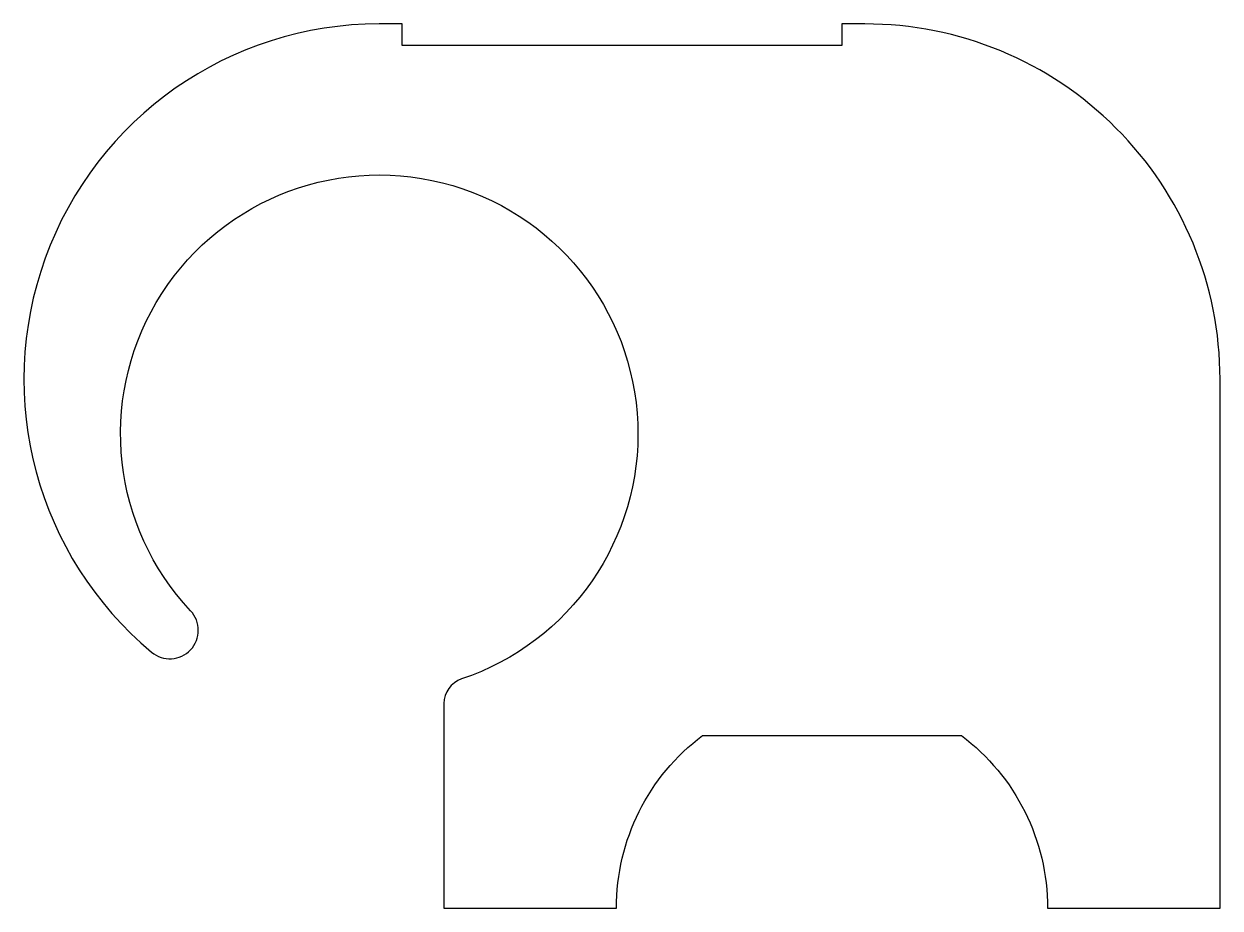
# Model space of a CAD drawing. Extents: x 376.9 to 404.6, y 209.7 to 230.2.
import ezdxf

# ---------------------------------------------------------------- set-up
doc = ezdxf.new("R2010")
doc.units = 0
doc.header["$LTSCALE"] = 15
doc.layers.get('0').update_dxf_attribs({"linetype": 'CONTINUOUS'})

msp = doc.modelspace()

# ---------------------------------------------------------------- linework, layer by layer
at = {"color": 0, "ltscale": 0.05}
msp.add_lwpolyline([(390.63, 209.727, -0.236068), (392.63, 213.727), (398.63, 213.727, -0.236068), (400.63, 209.727), (404.63, 209.727), (404.63, 221.987, 0.414214), (396.39, 230.227), (395.86, 230.227), (395.86, 229.727), (385.66, 229.727), (385.66, 230.227), (385.13, 230.227, 0.701181), (379.85, 215.661, 0.941018), (380.756, 216.62, -3.410588), (387.039, 215.038, 0.322254), (386.63, 214.47), (386.63, 209.727)], format="xyb", close=True, dxfattribs=at)

doc.saveas('drawing.dxf')
